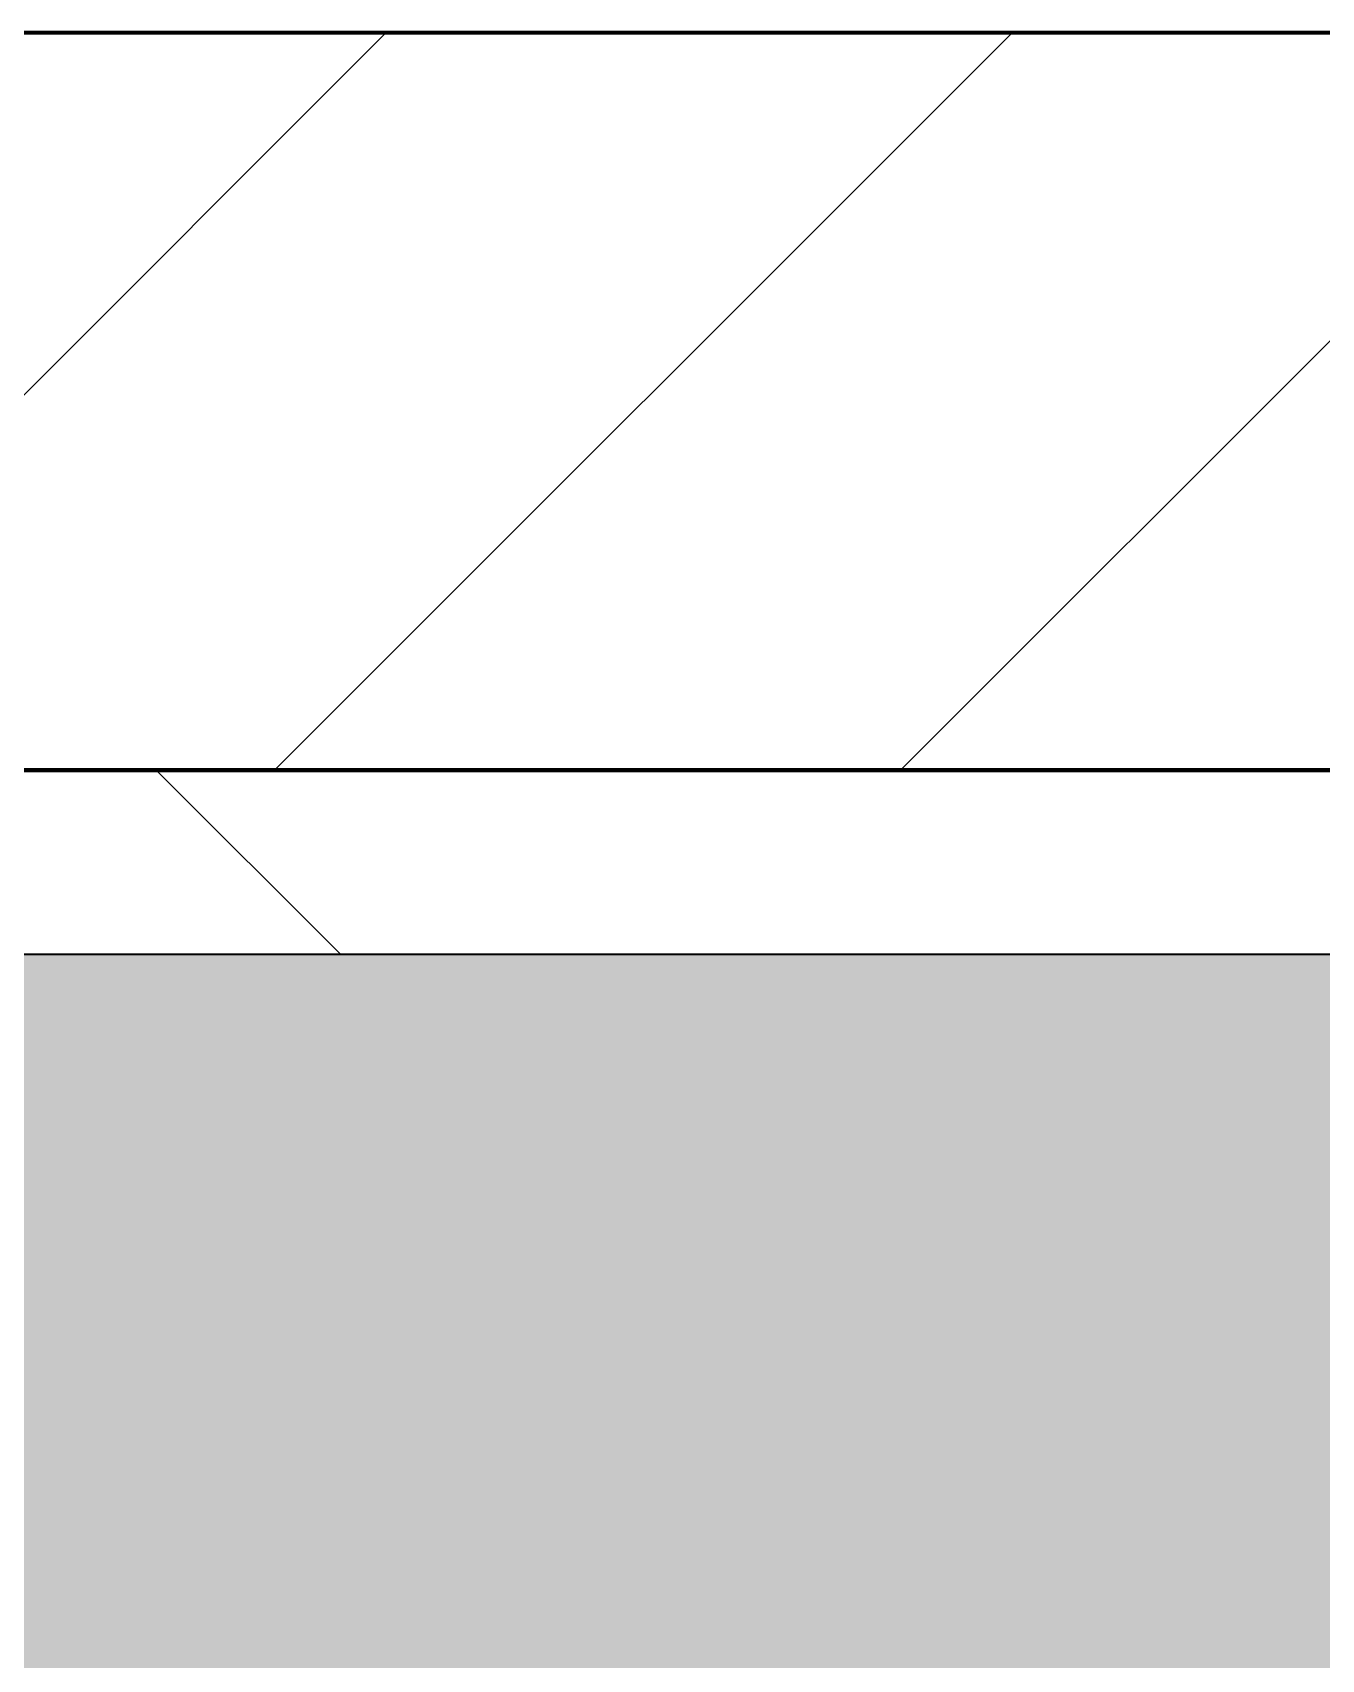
# Model space of a CAD drawing. Header units: millimetres. Extents: x -794334 to -714814, y -17806 to 22403.
# Drawn here: x -774501 to -774151.6, y 9702.9 to 10144 of the extents above; entities that cross this region are included whole.
import ezdxf
from ezdxf.xclip import XClip

# ---------------------------------------------------------------- set-up
doc = ezdxf.new("R2010")
doc.units = ezdxf.units.MM
doc.header["$XCLIPFRAME"] = 0
for name, color, linetype, lineweight in [('A-GENM', 1, 'Continuous', 9), ('A-GLAZ-CURT', 2, 'Continuous', 9), ('A-WALL', 5, 'Continuous', 35), ('A-WALL-FNSH', 2, 'Continuous', 35), ('A-WALL-PATT', 1, 'Continuous', 35)]:
    doc.layers.add(name, color=color, linetype=linetype, lineweight=lineweight)
doc.layers.add('A11_ALU.SOLID SHEET', color=2, linetype='Continuous')

# ---------------------------------------------------------------- blocks, each defined once
blk = doc.blocks.new('PPLS-PP19_Custom Tile Pattern - Custom Tile Pattern-V106-4252-01 ENLARGED CONCOURSE LEVEL - REFLECTED CEILING PLAN - SHEET 3')
at = {"layer": 'A-GLAZ-CURT'}
for p, q in [((-300, 0), (300, 0)), ((300, 0), (-300, 0)), ((195.99, 0), (213.31, 0)), ((213.31, 0), (195.99, 0)), ((230.06, 0), (300, 0)), ((-300, -50), (300, -50)), ((300, -50), (-300, -50))]:
    blk.add_line(p, q, dxfattribs=at)
for points, knots in [([(70.61, 0), (66.16, 0), (55.8, 0), (39.61, 0), (24.74, 0), (2.64, 0), (-17.84, 0), (-30.57, 0), (-31.82, 0), (-32, 0)], [-4647.237329, -4647.237329, -4647.237329, -4647.237329, -4326.416877, -4098.545751, -3766.694881, -3333.063701, -2994.501669, -2698.150104, -2614.070998, -2614.070998, -2614.070998, -2614.070998]), ([(-24.75, 0), (-23.84, 0), (-14.51, 0), (8.83, 0), (43.36, 0), (70.92, 0), (82.12, 0), (83.66, 0)], [-5919.563105, -5919.563105, -5919.563105, -5919.563105, -5862.463379, -5340.621928, -4573.028122, -4094.177415, -3869.465285, -3869.465285, -3869.465285, -3869.465285]), ([(103.09, 0), (101.08, 0), (86.31, 0), (63.34, 0), (35.84, 0), (12, 0), (3.08, 0), (-1.67, 0), (-2.25, 0)], [-375.435014, -375.435014, -375.435014, -375.435014, -369.147452, -330.153101, -307.516438, -285.83788, -246.234814, -234.646884, -234.646884, -234.646884, -234.646884]), ([(27.44, 0), (27.9, 0), (29.54, 0), (38.07, 0), (53.39, 0), (71.67, 0), (84.83, 0), (86.01, 0), (92.51, 0), (94.33, 0)], [-5037.309798, -5037.309798, -5037.309798, -5037.309798, -4887.603822, -4705.298446, -4353.683244, -3960.84581, -3759.045785, -3336.541051, -2783.776468, -2783.776468, -2783.776468, -2783.776468]), ([(136.44, 0), (121.66, 0), (86.93, 0), (51.16, 0), (31.18, 0)], [-106.750556, -106.750556, -106.750556, -106.750556, -59.610984, 0, 0, 0, 0]), ([(43.13, 0), (56.77, 0), (79.86, 0), (102.36, 0), (111.02, 0)], [-388.925865, -388.925865, -388.925865, -388.925865, -346.313304, -319.353627, -319.353627, -319.353627, -319.353627]), ([(43.13, 0), (44.58, 0), (52.44, 0), (71.92, 0), (100.57, 0), (116.36, 0), (128.63, 0), (128.95, 0)], [-123.348993, -123.348993, -123.348993, -123.348993, -118.513713, -97.899267, -63.759246, -39.050993, -35.895543, -35.895543, -35.895543, -35.895543]), ([(43.14, 0), (44.34, 0), (48.4, 0), (57.76, 0), (64.47, 0), (72.74, 0), (75.22, 0), (76.03, 0), (76.21, 0)], [-964.80009, -964.80009, -964.80009, -964.80009, -901.315459, -753.071572, -495.328968, -421.953223, -334.951786, -290.452333, -290.452333, -290.452333, -290.452333]), ([(76.63, 0), (74.8, 0), (67.65, 0), (56.08, 0), (46.57, 0), (43.14, 0)], [-3095.572228, -3095.572228, -3095.572228, -3095.572228, -2950.589685, -2634.532728, -2455.784111, -2455.784111, -2455.784111, -2455.784111]), ([(43.16, 0), (43.56, 0), (50.68, 0), (64.79, 0), (89.22, 0), (104.92, 0), (110.97, 0)], [-307.003412, -307.003412, -307.003412, -307.003412, -305.899624, -287.17622, -249.500363, -218.659988, -218.659988, -218.659988, -218.659988]), ([(111.02, 0), (109.06, 0), (96.14, 0), (76.86, 0), (57.82, 0), (47.66, 0), (44.47, 0), (43.24, 0)], [-410.002961, -410.002961, -410.002961, -410.002961, -401.860199, -357.622665, -341.267687, -334.000314, -329.358298, -329.358298, -329.358298, -329.358298]), ([(110.97, 0), (108.77, 0), (103.7, 0), (92.38, 0), (85.59, 0), (74.4, 0), (62.26, 0), (52.41, 0), (47.08, 0), (43.44, 0)], [-7977.04013, -7977.04013, -7977.04013, -7977.04013, -7723.759874, -7531.75727, -7135.649961, -6924.452779, -6738.82075, -6548.303034, -6347.322254, -6347.322254, -6347.322254, -6347.322254]), ([(76.22, 0), (75.58, 0), (73.64, 0), (71.05, 0), (70.61, 0)], [-193.634889, -193.634889, -193.634889, -193.634889, -31.537676, 0, 0, 0, 0]), ([(94.4, 0), (94.4, 0), (94.64, 0), (99.11, 0), (105.7, 0), (110.06, 0), (111.04, 0)], [-2348.345796, -2348.345796, -2348.345796, -2348.345796, -2310.419338, -2233.599744, -2052.234781, -1998.088377, -1998.088377, -1998.088377, -1998.088377]), ([(111.18, 0), (110.44, 0), (108.86, 0), (105.66, 0), (105.23, 0), (105.23, 0)], [-9076.938177, -9076.938177, -9076.938177, -9076.938177, -9012.77275, -8966.157302, -8929.495943, -8929.495943, -8929.495943, -8929.495943]), ([(105.26, 0), (105.52, 0), (108.26, 0), (110.05, 0), (110.63, 0)], [-8920.561005, -8920.561005, -8920.561005, -8920.561005, -8814.835624, -8749.011755, -8749.011755, -8749.011755, -8749.011755]), ([(111.02, 0), (115.69, 0), (126.99, 0), (132.42, 0), (134.6, 0)], [-218.585688, -218.585688, -218.585688, -218.585688, -194.761443, -152.241002, -152.241002, -152.241002, -152.241002]), ([(114.39, 0), (114.2, 0), (113.35, 0), (112.11, 0), (111.02, 0)], [-8148.58938, -8148.58938, -8148.58938, -8148.58938, -8105.191388, -7978.861747, -7978.861747, -7978.861747, -7978.861747]), ([(129.02, 0), (129.02, 0), (124.41, 0), (122.35, 0), (116.98, 0), (113.04, 0), (111.03, 0)], [-35.386604, -35.386604, -35.386604, -35.386604, -31.430235, -22.807238, -15.488593, -8.610339, -8.610339, -8.610339, -8.610339]), ([(111.35, 0), (120.22, 0), (129.27, 0), (138.28, 0), (138.53, 0)], [-319.001686, -319.001686, -319.001686, -319.001686, -291.370682, -290.5735, -290.5735, -290.5735, -290.5735]), ([(168.37, 0), (167.68, 0), (162.47, 0), (147.97, 0), (122.96, 0), (111.41, 0)], [-543.375029, -543.375029, -543.375029, -543.375029, -530.793311, -458.593899, -410.537058, -410.537058, -410.537058, -410.537058]), ([(111.57, 0), (114.19, 0), (122.07, 0), (139.94, 0), (163.31, 0), (185.23, 0), (193.62, 0), (194.69, 0), (194.79, 0)], [-1988.411763, -1988.411763, -1988.411763, -1988.411763, -1843.028543, -1530.39897, -1095.004608, -529.74427, -295.064701, -265.121568, -265.121568, -265.121568, -265.121568]), ([(157.9, 0), (156.77, 0), (151.67, 0), (143.29, 0), (134.04, 0), (126.24, 0), (118.6, 0), (114.86, 0), (112.97, 0), (111.67, 0)], [-10292.955006, -10292.955006, -10292.955006, -10292.955006, -10098.273015, -9847.788484, -9677.714971, -9567.007022, -9453.21225, -9220.200448, -9092.110255, -9092.110255, -9092.110255, -9092.110255]), ([(128.58, 0), (128.8, 0), (130.16, 0), (139.26, 0), (152.67, 0), (161.24, 0), (162.19, 0), (162.75, 0)], [-633.326174, -633.326174, -633.326174, -633.326174, -627.736123, -618.981161, -602.094757, -592.980799, -581.414464, -581.414464, -581.414464, -581.414464]), ([(137.1, 0), (136, 0), (133.64, 0), (129.87, 0), (129.11, 0)], [-670.405967, -670.405967, -670.405967, -670.405967, -651.020627, -640.742133, -640.742133, -640.742133, -640.742133]), ([(193.8, 0), (193.33, 0), (190.11, 0), (183.13, 0), (171, 0), (161.95, 0), (161.28, 0), (158.35, 0), (157.85, 0), (157.77, 0)], [-11665.349007, -11665.349007, -11665.349007, -11665.349007, -11565.880756, -11105.624034, -10839.086983, -10768.332124, -10666.779182, -10580.760289, -10550.278881, -10550.278881, -10550.278881, -10550.278881]), ([(246.22, 0), (231.92, 0), (203.65, 0), (177.41, 0), (159.34, 0), (158.33, 0), (158.3, 0)], [-231.286404, -231.286404, -231.286404, -231.286404, -187.987675, -143.776725, -129.632772, -123.352749, -123.352749, -123.352749, -123.352749]), ([(159.07, 0), (159.13, 0), (160.84, 0), (165.21, 0), (174.15, 0), (185.98, 0), (208.82, 0), (219.42, 0), (230.06, 0)], [-115.643202, -115.643202, -115.643202, -115.643202, -114.681583, -87.660824, -65.295536, -41.623857, -24.459831, 0, 0, 0, 0]), ([(162.75, 0), (165.4, 0), (170.91, 0), (172.61, 0), (172.61, 0)], [-111.264224, -111.264224, -111.264224, -111.264224, -56.742688, -19.085662, -19.085662, -19.085662, -19.085662]), ([(246.88, 0), (246.56, 0), (244.83, 0), (238.34, 0), (226.56, 0), (221.1, 0), (200.27, 0), (182.99, 0), (174.27, 0), (169.67, 0), (168.99, 0)], [-9635.444396, -9635.444396, -9635.444396, -9635.444396, -9581.591397, -9406.094246, -9221.510254, -9016.44624, -8717.832359, -8253.978395, -8152.463617, -8069.855175, -8069.855175, -8069.855175, -8069.855175]), ([(215.22, 0), (214.62, 0), (210.55, 0), (203.98, 0), (187.54, 0), (175.3, 0), (169.49, 0)], [-203.825446, -203.825446, -203.825446, -203.825446, -198.527383, -184.406837, -162.427601, -142.916156, -142.916156, -142.916156, -142.916156]), ([(171.51, 0), (176.48, 0), (193.23, 0), (201.73, 0), (208.81, 0), (213.9, 0), (241.96, 0), (266.73, 0), (281.71, 0), (291.71, 0), (296.52, 0), (297.86, 0), (298.09, 0)], [-7971.819559, -7971.819559, -7971.819559, -7971.819559, -7784.112253, -7606.717214, -7289.299508, -7042.621073, -6582.165592, -6068.460911, -5766.029927, -5566.724884, -5280.360606, -5199.253518, -5199.253518, -5199.253518, -5199.253518]), ([(172.07, 0), (177.66, 0), (187.87, 0), (201.08, 0), (207.47, 0), (213.96, 0), (215.11, 0)], [-255.364076, -255.364076, -255.364076, -255.364076, -237.955587, -223.92608, -215.862851, -208.75215, -208.75215, -208.75215, -208.75215]), ([(246.76, 0), (239.16, 0), (227.27, 0), (219.94, 0), (219.02, 0)], [-11589.87012, -11589.87012, -11589.87012, -11589.87012, -11162.864862, -10856.732305, -10856.732305, -10856.732305, -10856.732305]), ([(219.9, 0), (220.86, 0), (227.84, 0), (241.89, 0), (246.4, 0), (246.81, 0)], [-10670.940496, -10670.940496, -10670.940496, -10670.940496, -10511.382485, -9925.173265, -9844.995753, -9844.995753, -9844.995753, -9844.995753]), ([(300, 0), (286.53, 0), (268.78, 0), (251.02, 0), (246.77, 0)], [-285.253232, -285.253232, -285.253232, -285.253232, -244.693688, -231.836966, -231.836966, -231.836966, -231.836966]), ([(300, 0), (288.22, 0), (270.39, 0), (252.76, 0), (247.29, 0)], [-12528.858583, -12528.858583, -12528.858583, -12528.858583, -11905.454923, -11599.89954, -11599.89954, -11599.89954, -11599.89954]), ([(284.76, 0), (284.76, 0), (285.09, 0), (287.47, 0), (293.59, 0), (297.76, 0), (300, 0)], [-4110.630118, -4110.630118, -4110.630118, -4110.630118, -4053.389046, -3959.664717, -3862.421465, -3746.95702, -3746.95702, -3746.95702, -3746.95702]), ([(297.38, 0), (295.84, 0), (291.62, 0), (285.38, 0), (284.87, 0)], [-4803.172655, -4803.172655, -4803.172655, -4803.172655, -4358.271401, -4143.037883, -4143.037883, -4143.037883, -4143.037883])]:
    blk.add_open_spline(points, degree=3, knots=knots, dxfattribs=at)
for points in [[(80.35, 0), (79.57, 0), (78.27, 0), (76.63, 0)], [(84.06, 0), (83.48, 0), (82.41, 0), (81.72, 0)], [(110.48, 0), (108.13, 0), (105.64, 0), (103.09, 0)], [(111.09, 0), (112.3, 0), (112.99, 0), (113.59, 0)], [(168.74, 0), (168.74, 0), (169.81, 0), (171.51, 0)], [(195.11, 0), (194.91, 0), (194.44, 0), (193.8, 0)]]:
    blk.add_open_spline(points, degree=3, dxfattribs=at)
blk = doc.blocks.new('PPLS-PP19_Custom Tile Pattern - Custom Tile Pattern-V107-4252-01 ENLARGED CONCOURSE LEVEL - REFLECTED CEILING PLAN - SHEET 3')
at = {"layer": 'A-GLAZ-CURT'}
for p, q in [((-300, 0), (300, 0)), ((300, 0), (-300, 0)), ((-293.07, 0), (-275.75, 0)), ((-275.75, 0), (-293.07, 0)), ((-222.32, 0), (-205, 0)), ((-205, 0), (-222.32, 0)), ((-300, -50), (300, -50)), ((300, -50), (-300, -50))]:
    blk.add_line(p, q, dxfattribs=at)
at = {"layer": 'A-GLAZ-CURT', "flags": 128}
for points in [[(-300, 0), (-291.56, 0), (-283.3, 0), (-275.2, 0), (-267.26, 0), (-259.45, 0), (-251.77, 0), (-244.2, 0), (-236.74, 0), (-229.36, 0), (-222.06, 0), (-214.83, 0), (-207.71, 0), (-200.76, 0), (-194.02, 0), (-187.54, 0), (-181.38, 0)], [(-150.63, 0), (-155.53, 0), (-160.27, 0), (-164.95, 0), (-169.65, 0), (-174.47, 0), (-179.49, 0), (-184.81, 0), (-190.44, 0), (-196.37, 0), (-202.58, 0), (-209.04, 0), (-215.73, 0), (-222.63, 0), (-229.72, 0), (-236.97, 0), (-244.39, 0), (-251.96, 0), (-259.67, 0), (-267.51, 0), (-275.48, 0), (-283.55, 0), (-291.73, 0), (-300, 0)]]:
    blk.add_lwpolyline(points, dxfattribs=at)
at = {"layer": 'A-GLAZ-CURT'}
for points, knots in [([(-300, 0), (-284.65, 0), (-236.57, 0), (-174.61, 0), (-129.95, 0), (-110.8, 0), (-99.5, 0), (-91.46, 0)], [-5323.127839, -5323.127839, -5323.127839, -5323.127839, -4502.809032, -2700.551212, -1002.059161, -460.363443, 0, 0, 0, 0]), ([(-149.6, 0), (-168.92, 0), (-209.44, 0), (-262.56, 0), (-294.48, 0), (-300, 0)], [-16719.736027, -16719.736027, -16719.736027, -16719.736027, -15131.813646, -13729.592194, -13439.944408, -13439.944408, -13439.944408, -13439.944408]), ([(-217.48, 0), (-223.88, 0), (-236.01, 0), (-255.22, 0), (-262.59, 0), (-264.9, 0), (-265.4, 0)], [-1194.994267, -1194.994267, -1194.994267, -1194.994267, -858.079193, -543.655514, -208.940337, 0, 0, 0, 0]), ([(-258.6, 0), (-257.91, 0), (-254.26, 0), (-241.25, 0), (-227.68, 0), (-219.13, 0), (-217.48, 0)], [-5722.54675, -5722.54675, -5722.54675, -5722.54675, -5657.471696, -5413.335975, -5017.494783, -4923.79307, -4923.79307, -4923.79307, -4923.79307]), ([(-149.6, 0), (-152.7, 0), (-162.6, 0), (-177.91, 0), (-199.46, 0), (-216.65, 0), (-231.26, 0), (-233.46, 0), (-234, 0)], [-2276.311303, -2276.311303, -2276.311303, -2276.311303, -2113.765672, -1763.376603, -1422.553702, -978.033455, -846.069444, -682.911962, -682.911962, -682.911962, -682.911962]), ([(-233.49, 0), (-233.44, 0), (-232.38, 0), (-230.74, 0), (-225.3, 0), (-223.63, 0)], [-455.274641, -455.274641, -455.274641, -455.274641, -440.605512, -119.536984, 0, 0, 0, 0]), ([(-223.63, 0), (-219.39, 0), (-206.17, 0), (-188.58, 0), (-169.02, 0), (-152.12, 0), (-136.84, 0), (-127.33, 0), (-124.19, 0), (-123.43, 0), (-123.28, 0)], [-5463.295695, -5463.295695, -5463.295695, -5463.295695, -5161.076232, -4739.070012, -4465.409639, -4149.119819, -3839.893365, -3647.167523, -3488.92562, -3439.852845, -3439.852845, -3439.852845, -3439.852845]), ([(-150.23, 0), (-150.53, 0), (-152.59, 0), (-158.72, 0), (-174.02, 0), (-185.59, 0), (-202.81, 0), (-213.56, 0), (-217.46, 0)], [-2523.617513, -2523.617513, -2523.617513, -2523.617513, -2477.344047, -2237.412286, -2029.680487, -1755.085331, -1400.429864, -1195.397769, -1195.397769, -1195.397769, -1195.397769]), ([(-217.07, 0), (-215.6, 0), (-211.14, 0), (-200.2, 0), (-185.8, 0), (-171.77, 0), (-158.7, 0), (-157.22, 0)], [-4916.013316, -4916.013316, -4916.013316, -4916.013316, -4832.723979, -4666.091899, -4349.945572, -4000.813434, -3840.635403, -3840.635403, -3840.635403, -3840.635403])]:
    blk.add_open_spline(points, degree=3, knots=knots, dxfattribs=at)
blk = doc.blocks.new('Curved Concourse Ceiling5 - Curved Concourse Ceiling-12515229-4252-01 ENLARGED CONCOURSE LEVEL - REFLECTED CEILING PLAN - SHEET 3')
at = {"layer": 'A-GENM'}
h = blk.add_hatch(color=256, dxfattribs=at)
h.paths.add_polyline_path([(-768763.28, 4129.03), (-768657.49, 4129.04), (-768657.5, 9894.02), (-777707.49, 9894.02), (-777707.42, 4129.03), (-769849.31, 4129.03)])
h.paths.add_polyline_path([(-768857.49, 4329.03), (-777507.49, 4329.03), (-777507.49, 9694.03), (-768857.49, 9694.03), (-768857.49, 4419.87)])
blk.add_line((-768657.49, 9894.03), (-777707.49, 9894.03), dxfattribs=at)
blk.add_line((-768657.49, 9894.03), (-777707.49, 9894.03), dxfattribs=at)
blk = doc.blocks.new('*U1029')
at = {"layer": 'A-GENM'}
blk.add_blockref('Curved Concourse Ceiling5 - Curved Concourse Ceiling-12515229-4252-01 ENLARGED CONCOURSE LEVEL - REFLECTED CEILING PLAN - SHEET 3', (778882.37, -3579.02), dxfattribs=at)
at = {"layer": 'A-GLAZ-CURT', "rotation": 180}
for name, p in [('PPLS-PP19_Custom Tile Pattern - Custom Tile Pattern-V107-4252-01 ENLARGED CONCOURSE LEVEL - REFLECTED CEILING PLAN - SHEET 3', (4200, 6315)), ('PPLS-PP19_Custom Tile Pattern - Custom Tile Pattern-V106-4252-01 ENLARGED CONCOURSE LEVEL - REFLECTED CEILING PLAN - SHEET 3', (4800, 6315))]:
    blk.add_blockref(name, p, dxfattribs=at)
blk = doc.blocks.new('*U1230')
blk.add_lwpolyline([(0, 0), (9050, 0), (9050, 5765), (0, 5765)], close=True)
blk = doc.blocks.new('*U1630')
for points in [[(-4139.52, 6315), (-75674.95, 6315), (-75674.95, 550), (-4139.52, 550)], [(-33025.12, 550), (-23975.12, 550), (-23975.12, 6315), (-33025.12, 6315)]]:
    blk.add_lwpolyline(points, close=True)
blk.add_blockref('*U1230', (-33025.12, 550))

msp = doc.modelspace()

# ---------------------------------------------------------------- block references
at = {"layer": 'A11_ALU.SOLID SHEET'}
ref = msp.add_blockref('*U1630', (-744681.24, 3579.02), dxfattribs=at)
XClip(ref).set_block_clipping_path([(-45802.4668593339, -9620.0029952967), (23702.8690583039, 10334.9999958097)])

# ---------------------------------------------------------------- next in the draw order: hatches: boundary and pattern name
at = {"layer": 'A-WALL-PATT', "lineweight": 9}
h = msp.add_hatch(dxfattribs=at)
h.set_pattern_fill('FP_2', color=256, style=0, pattern_type=2)
h.set_pattern_definition([(45, (0, 0), (-84.852814, 84.852814), [])])
h.paths.add_polyline_path([(-745742.17, 9944.02), (-745742.17, 10144.02), (-783082.17, 10144.02), (-783082.17, 9944.02), (-747042.87, 9944.02)])
h = msp.add_hatch(dxfattribs=at)
h.set_pattern_fill('FP_5', color=256, style=0, pattern_type=2)
h.set_pattern_definition([(45, (0, 0), (-212.13203, 212.13203), []), (135, (0, 0), (-212.13203, -212.13203), [])])
h.paths.add_polyline_path([(-748821.9, 9894.02), (-748821.9, 9944.02), (-783057.37, 9944.02), (-783057.37, 9894.02), (-749214.91, 9894.02)])

# ---------------------------------------------------------------- next in the draw order: linework, layer by layer
at = {"layer": 'A-WALL', "color": 7, "lineweight": 70}
for p, q in [((-783082.17, 10144.02), (-745742.17, 10144.02)), ((-783057.37, 9944.02), (-748821.9, 9944.02)), ((-748821.9, 9944.02), (-783057.37, 9944.02))]:
    msp.add_line(p, q, dxfattribs=at)
at = {"layer": 'A-WALL-FNSH', "color": 250}
msp.add_line((-748821.9, 9894.02), (-783057.37, 9894.02), dxfattribs=at)

# ---------------------------------------------------------------- next in the draw order: block references
msp.add_blockref('*U1029', (-778882.37, 3579.02))

doc.saveas('drawing.dxf')
